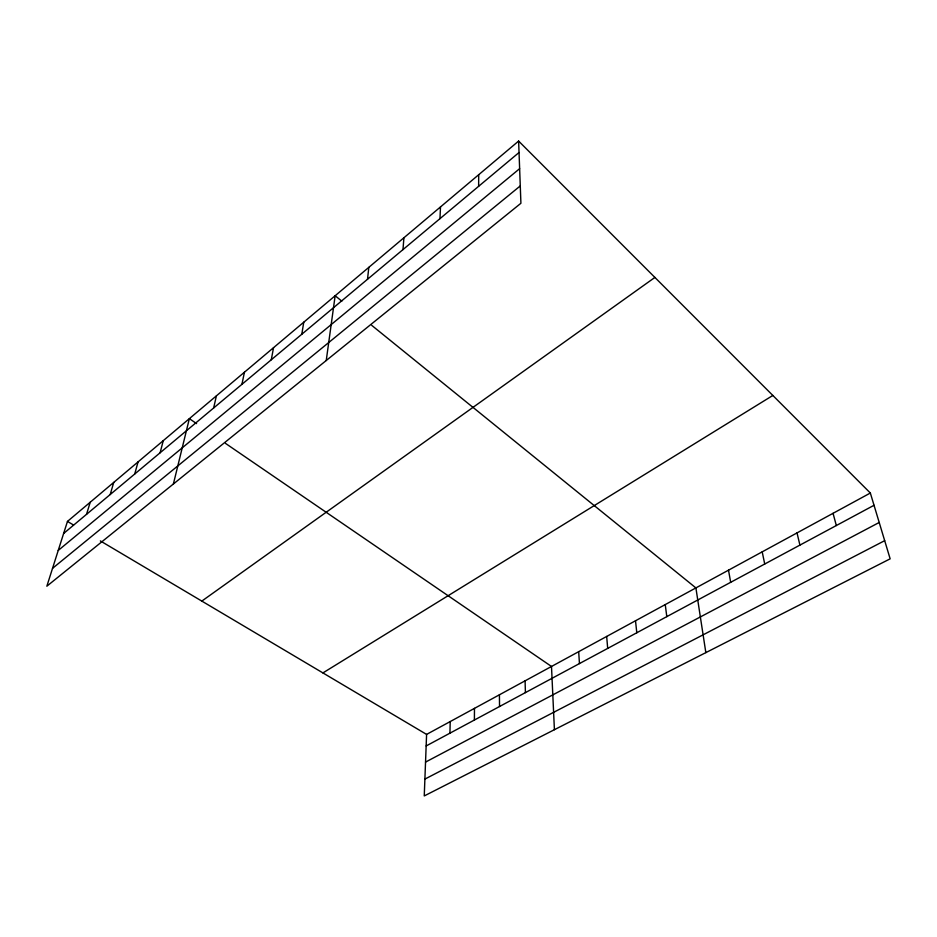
<?xml version="1.0" encoding="UTF-8"?>
<svg xmlns="http://www.w3.org/2000/svg" width="937" height="937" viewBox="0 0 937 937"><rect width="100%" height="100%" fill="white"/><g stroke="black" fill="none" stroke-linecap="round" stroke-linejoin="round"><path stroke-width="1.41" d="M478.631 186.311L478.702 174.715M474.391 720.038L474.473 708.36M449.936 733.179L450.205 721.56M870.344 493.026L426.593 734.409L424.25 795.935L890.15 558.827L870.344 493.026L518.618 141.065L67.464 521.417L46.85 586.211L520.913 203.27L518.618 141.065M439.98 218.649L440.495 206.925M402.98 249.605L403.906 237.775M367.515 279.273L368.815 267.361M326.24 360.522L335.153 295.741L341.806 301.128M301.796 334.251L303.752 322.211M271.285 359.773L273.534 347.686M241.933 384.334L244.428 372.223M213.648 407.982L216.4 395.859M173.392 483.984L189.356 418.652L196.583 423.594M160.098 452.794L163.272 440.648M134.717 474.017L138.079 461.882M110.203 494.525L113.74 482.403M86.52 514.343L90.221 502.232M63.622 533.493L519.039 152.508M58.235 550.441L519.637 168.672M52.531 568.349L520.269 185.924M201.818 601.097L654.893 277.434M322.914 672.918L772.838 395.461M426.148 745.957L874.034 505.277M425.539 762.097L879.211 522.471M424.894 779.092L884.68 540.672M67.464 521.417L73.554 525.025M100.364 540.918L426.593 734.409M225.489 443.377L551.495 666.465L554.411 729.7M371.743 325.373L695.898 587.921L705.842 652.632M833.052 513.312L836.331 525.54M797.024 532.907L799.917 545.111M762.203 551.858L764.721 564.027M728.506 570.176L730.684 582.31M665.247 604.588L666.804 616.64M635.509 620.762L636.797 632.768M606.672 636.457L607.691 648.404M578.679 651.683L579.453 663.583M525.083 680.824L525.411 692.619M499.421 694.785L499.538 706.521"/></g></svg>
